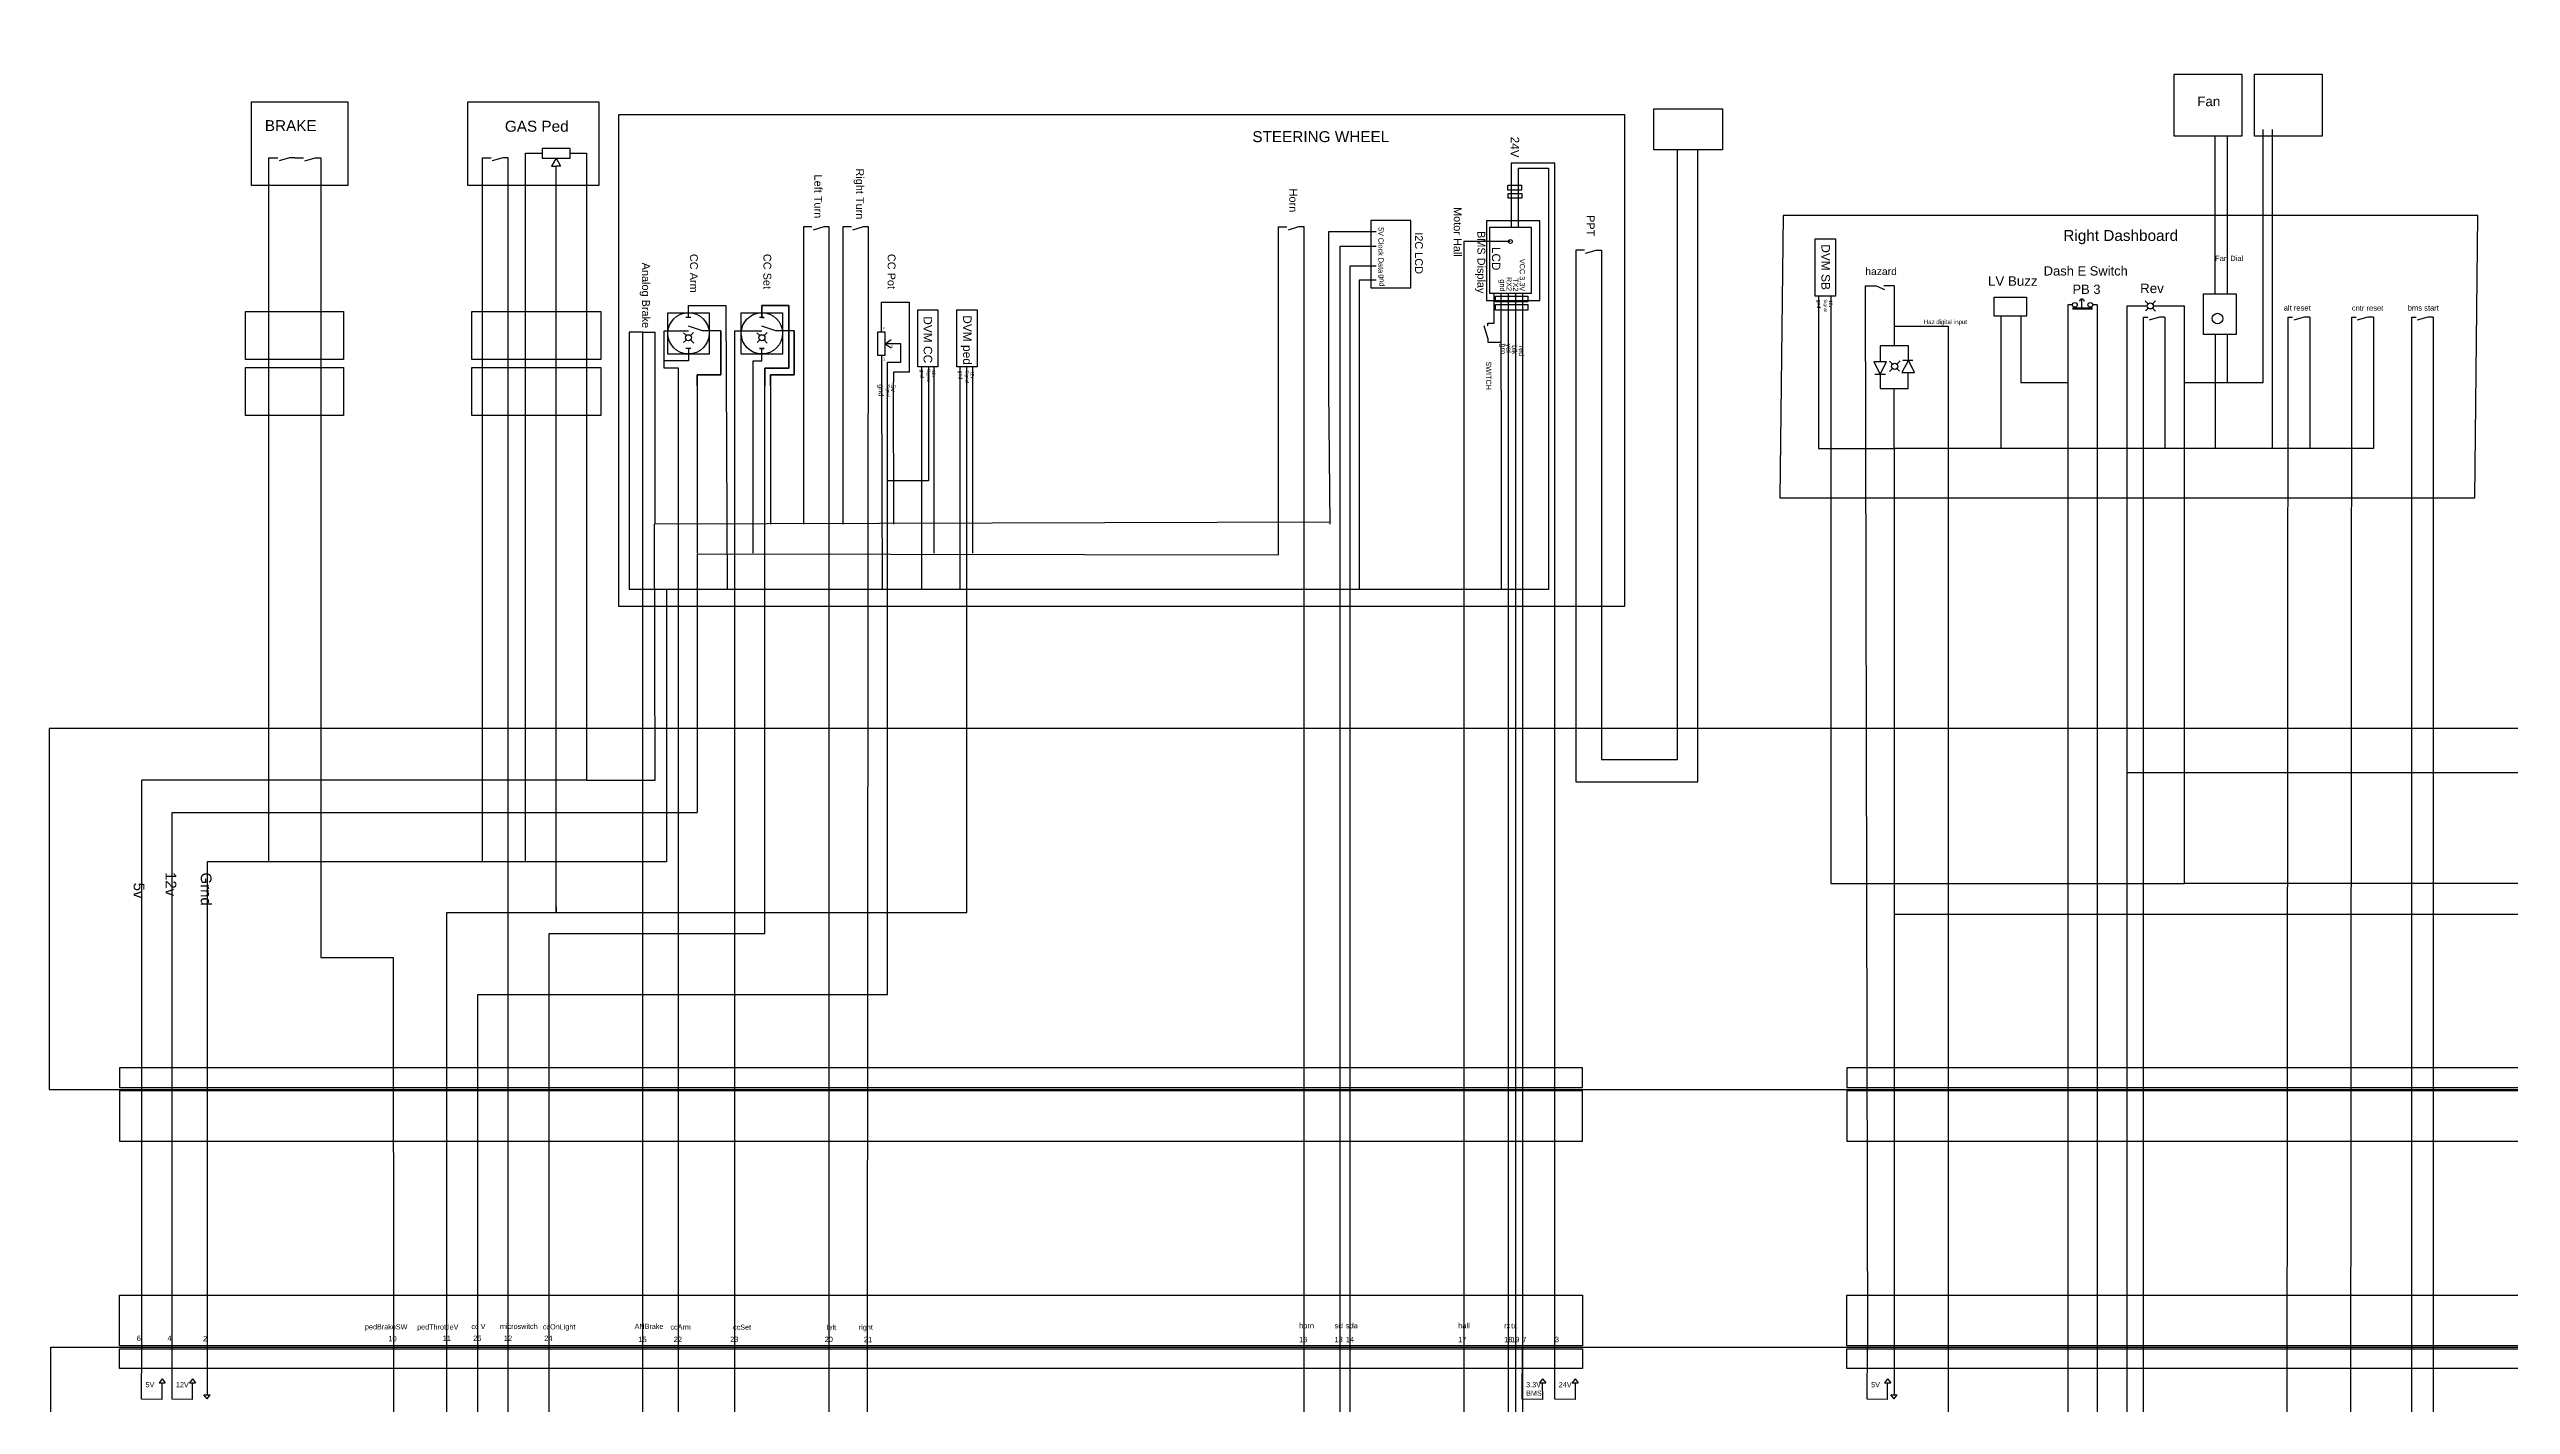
# Model space of a CAD drawing. Header units: inches. Extents: x -6006 to 28106, y 59 to 4778.
# Drawn here: x -5513 to -3545, y 3203 to 4287 of the extents above; entities that cross this region are included whole.
import ezdxf

# ---------------------------------------------------------------- set-up
doc = ezdxf.new("R2010")
doc.units = ezdxf.units.IN
doc.header["$MEASUREMENT"] = 0
doc.styles.get("Standard").update_dxf_attribs({"font": 'arial.ttf'})

msp = doc.modelspace()

# ---------------------------------------------------------------- linework, layer by layer
at = {"color": 3}
for p, q in [((-3781.2, 4091.2), (-3781.2, 4217.3)), ((-3735.4, 3967.6), (-3735.4, 4222.7)), ((-4452, 4102.3), (-4465.6, 4102.3)), ((-4465.6, 4102.3), (-4465.6, 4014.3)), ((-4971.7, 4082), (-4970.7, 3855)), ((-4351.9, 4014.3), (-4351.9, 4091.9)), ((-4098.5, 4089.5), (-4098.5, 3967.6)), ((-3952.6, 4073.3), (-3952.6, 3967.6)), ((-5049.1, 4060.6), (-5049.1, 3854.9)), ((-4362.7, 4055.9), (-4362.7, 4052.7)), ((-3825.9, 4072.7), (-3834.2, 4070.2)), ((-3821.5, 4072.7), (-3825.9, 4072.7)), ((-3821.5, 4072.7), (-3821.5, 3967.6)), ((-3705.7, 4072.7), (-3705.7, 3967.6)), ((-3654.9, 4072.7), (-3654.9, 3967.6)), ((-4362.7, 4052.7), (-4351.9, 4052.7)), ((-3781.2, 4046.2), (-3781.2, 3967.6)), ((-4847.4, 4020.8), (-4846.9, 3854.9)), ((-4815.3, 4032.8), (-4815.3, 3854.9)), ((-4784.5, 3854.9), (-4784.5, 4032.8)), ((-4465.6, 4014.3), (-4465.6, 3854.9)), ((-4351.9, 4014.3), (-4351.9, 3854.9)), ((-4314.1, 4014.3), (-4314.1, 3854.9)), ((-4038, 3967.6), (-4038, 4015.6)), ((-4098.5, 3967.6), (-4038, 3967.6)), ((-4314.1, 3854.9), (-5049.1, 3854.9)), ((-5019.2, 3854.9), (-5019.2, 3637.3)), ((-5019.2, 3637.3), (-5386.4, 3637.3)), ((-5386.4, 3637.3), (-5386.4, 3249.4)), ((-5386.4, 3249.4), (-5386.4, 3211.2)), ((-4038, 3249.4), (-4038, 3211.2))]:
    msp.add_line(p, q, dxfattribs=at)
at = {"color": 1}
for p, q in [((-3771.5, 4091.2), (-3771.5, 4217.3)), ((-4530.2, 4144.7), (-4530.2, 3882.6)), ((-4530.2, 4144.7), (-4523.3, 4144.7)), ((-4452, 4140.9), (-4490, 4140.9)), ((-4490, 4140.9), (-4490, 4014.3)), ((-4061, 4097.7), (-4061, 4097.7)), ((-4061, 4097.7), (-4059.3, 3249.4)), ((-4088.6, 4089.5), (-4088.6, 3619.9)), ((-3887.8, 4080.4), (-3887.8, 4087.1)), ((-3875.6, 4082.4), (-3879.2, 4082.4)), ((-5028.2, 3907.1), (-5028.2, 4060.6)), ((-4990.5, 4061.6), (-5001.6, 4065.3)), ((-4975.7, 4061.6), (-4990.5, 4061.6)), ((-4975.7, 4026.6), (-4975.7, 4061.6)), ((-4931.7, 4061.6), (-4942.9, 4065.3)), ((-4917, 4061.6), (-4931.7, 4061.6)), ((-4917, 4026.6), (-4917, 4061.6)), ((-4994.7, 4017.8), (-4994.7, 4026.6)), ((-4994.7, 4026.6), (-4975.7, 4026.6)), ((-4994.7, 4017.8), (-4994.7, 3884.1)), ((-4936, 4017.8), (-4936, 4026.6)), ((-4936, 4026.6), (-4917, 4026.6)), ((-4936, 4017.8), (-4936, 3907.1)), ((-4489.1, 3908.8), (-5028.8, 3907.1)), ((-5028.2, 3702.6), (-5028.8, 3907.1)), ((-4994.7, 3883.4), (-4994.7, 3676.7)), ((-5083.1, 3702.4), (-5028.3, 3702.6)), ((-5414.3, 3676.6), (-4994.7, 3676.6)), ((-4088.6, 3619.9), (-3805.8, 3619.9)), ((-5438.7, 3207.8), (-5438.6, 3249.4)), ((-5414.4, 3207.8), (-5414.3, 3249.4)), ((-4335.3, 3207.8), (-4335.1, 3249.4)), ((-4059.5, 3207.8), (-4059.3, 3249.4)), ((-5422.3, 3207.6), (-5438.7, 3207.8)), ((-5422.3, 3207.6), (-5422.4, 3220.8)), ((-5398, 3207.6), (-5414.4, 3207.8)), ((-5398, 3207.6), (-5398.1, 3220.8)), ((-4318.8, 3207.6), (-4335.3, 3207.8)), ((-4318.8, 3207.6), (-4318.9, 3220.8)), ((-4043.1, 3207.6), (-4059.5, 3207.8)), ((-4043.1, 3207.6), (-4043.1, 3220.8))]:
    msp.add_line(p, q, dxfattribs=at)
at = {"color": 7}
for p, q in [((-5320.6, 4200.1), (-5328.9, 4197.6)), ((-5316.2, 4200.1), (-5320.6, 4200.1)), ((-5316.2, 4200.1), (-5309.2, 4200.1)), ((-3722.9, 4072.7), (-3719.4, 4072.7)), ((-3710.1, 4072.7), (-3718.4, 4070.2)), ((-3705.7, 4072.7), (-3710.1, 4072.7)), ((-3672.1, 4072.7), (-3668.7, 4072.7)), ((-3659.3, 4072.7), (-3667.7, 4070.2)), ((-3654.9, 4072.7), (-3659.3, 4072.7)), ((-3624.2, 4072.7), (-3620.8, 4072.7)), ((-3611.4, 4072.7), (-3619.8, 4070.2)), ((-3607, 4072.7), (-3611.4, 4072.7)), ((-4941, 4047.6), (-4944.8, 4047.6)), ((-4944.8, 4047.6), (-4942.9, 4047.6)), ((-4942.9, 4047.6), (-4941, 4047.6))]:
    msp.add_line(p, q, dxfattribs=at)
for p, q in [((-5107.4, 4199.7), (-5111.1, 4193.3)), ((-5111.1, 4193.3), (-5107.4, 4193.4)), ((-5107.4, 4199.7), (-5103.8, 4193.3)), ((-5103.8, 4193.3), (-5107.4, 4193.4)), ((-4037.8, 4097.6), (-4046.1, 4097.6)), ((-4037.8, 4097.6), (-4037.8, 4065.4)), ((-3830.8, 4081.6), (-3805.8, 4081.6)), ((-4037.8, 4065.4), (-4037.8, 4049.6)), ((-3724.8, 2119.6), (-3722.9, 4072.7)), ((-3674, 2179.3), (-3672.1, 4072.7)), ((-4031.1, 4038.2), (-4022.9, 4038.2)), ((-4809.8, 4032.7), (-4809.8, 3941.8)), ((-4809.8, 3941.8), (-4842.6, 3941.8)), ((-5107.4, 3601.4), (-5107.4, 3596.7))]:
    msp.add_line(p, q)
at = {"ltscale": 5}
for p, q in [((-4338.4, 4191.8), (-4338.4, 4144.4)), ((-5001.6, 4072.3), (-5001.6, 4082)), ((-5001.6, 4082), (-4971.7, 4082)), ((-4942.9, 4072.3), (-4942.9, 4082)), ((-4942.9, 4082), (-4921.3, 4082)), ((-4921.3, 4082), (-4921.3, 4031.9)), ((-4847.4, 4060.7), (-4847.4, 4084.7)), ((-4847.4, 4084.7), (-4825.2, 4084.7)), ((-4999.7, 4072.3), (-5003.6, 4072.3)), ((-4975.7, 4061.6), (-4990.5, 4061.6)), ((-4975.7, 4061.6), (-4975.7, 4026.6)), ((-4941, 4072.3), (-4944.8, 4072.3)), ((-4844.3, 4051.4), (-4839.7, 4054.9)), ((-5001.6, 4037.8), (-5021, 4037.8)), ((-4999.7, 4047.6), (-5003.6, 4047.6)), ((-5001.6, 4047.6), (-5001.6, 4037.8)), ((-4941, 4047.6), (-4944.8, 4047.6)), ((-4844.3, 4051.4), (-4839.7, 4048)), ((-4921.3, 4031.9), (-4940.7, 4031.9)), ((-4940.7, 4031.9), (-4940.7, 4017.8)), ((-4936, 4026.6), (-4936, 4017.8))]:
    msp.add_line(p, q, dxfattribs=at)
at = {"color": 3, "ltscale": 5}
for p, q in [((-4338.4, 4191.8), (-4338.4, 4148)), ((-4338.4, 4191.8), (-4314.1, 4191.8)), ((-4314.1, 4191.8), (-4314.1, 4014.3)), ((-4362.7, 4055.9), (-4365.5, 4065.6)), ((-3781.2, 4058.7), (-3781.2, 4046.2)), ((-5386.4, 3207.9), (-5388.9, 3211.2)), ((-5388.9, 3211.2), (-5384, 3211.2)), ((-5386.4, 3207.9), (-5384, 3211.2)), ((-4038, 3207.9), (-4040.5, 3211.2)), ((-4040.5, 3211.2), (-4035.5, 3211.2)), ((-4038, 3207.9), (-4035.5, 3211.2))]:
    msp.add_line(p, q, dxfattribs=at)
at = {"color": 7, "ltscale": 5}
for p, q in [((-4825.2, 4084.7), (-4825.2, 4028.7)), ((-4847.4, 4042.2), (-4847.4, 4020.8)), ((-4837.7, 4028.7), (-4837.7, 4020.8)), ((-4831.9, 4028.7), (-4837.7, 4028.7)), ((-4825.2, 4028.7), (-4831.9, 4028.7))]:
    msp.add_line(p, q, dxfattribs=at)
at = {"color": 6}
for p, q in [((-4357.6, 4067.9), (-4357.6, 4091.9)), ((-4362.7, 4065.6), (-4362.7, 4067.9)), ((-4362.7, 4067.9), (-4357.6, 4067.9))]:
    msp.add_line(p, q, dxfattribs=at)
at = {"color": 1, "ltscale": 5}
for p, q in [((-3834.9, 4083.3), (-3837.2, 4085.6)), ((-3834.9, 4079.9), (-3837.1, 4077.7)), ((-3829.1, 4085.7), (-3831.5, 4083.3)), ((-3831.5, 4079.9), (-3828.9, 4077.3)), ((-5003.3, 4057.9), (-5005.6, 4060.2)), ((-5003.3, 4054.5), (-5005.5, 4052.3)), ((-4997.5, 4060.3), (-4999.9, 4057.9)), ((-4999.9, 4054.5), (-4997.3, 4051.9)), ((-4944.6, 4057.9), (-4946.9, 4060.2)), ((-4944.6, 4054.5), (-4946.7, 4052.3)), ((-4938.7, 4060.3), (-4941.2, 4057.9)), ((-4941.2, 4054.5), (-4938.6, 4051.9)), ((-4917, 4061.6), (-4931.7, 4061.6)), ((-4917, 4061.6), (-4917, 4026.6)), ((-4041.7, 4037.5), (-4039.2, 4035)), ((-4035.8, 4035), (-4033.1, 4037.7)), ((-4975.7, 4026.6), (-4994.7, 4026.6)), ((-4994.7, 4026.6), (-4994.7, 4017.8)), ((-4917, 4026.6), (-4936, 4026.6)), ((-4039.2, 4031.6), (-4041.5, 4029.2)), ((-4035.8, 4031.6), (-4033.6, 4029.4)), ((-5422.3, 3224.1), (-5424.8, 3220.8)), ((-5424.8, 3220.8), (-5419.9, 3220.8)), ((-5422.3, 3224.1), (-5419.9, 3220.8)), ((-5398, 3224.1), (-5400.5, 3220.8)), ((-5400.5, 3220.8), (-5395.6, 3220.8)), ((-5398, 3224.1), (-5395.6, 3220.8)), ((-4318.9, 3224.1), (-4321.4, 3220.8)), ((-4321.4, 3220.8), (-4316.4, 3220.8)), ((-4318.9, 3224.1), (-4316.4, 3220.8)), ((-4292.8, 3224.1), (-4295.3, 3220.8)), ((-4295.3, 3220.8), (-4290.4, 3220.8)), ((-4292.8, 3224.1), (-4290.4, 3220.8)), ((-4043.1, 3224.1), (-4045.6, 3220.8)), ((-4045.6, 3220.8), (-4040.7, 3220.8)), ((-4043.1, 3224.1), (-4040.7, 3220.8))]:
    msp.add_line(p, q, dxfattribs=at)
at = {"color": 7, "true_color": 0xffffff}
for q in [(-5049.1, 4060.6), (-5028.2, 4060.6)]:
    msp.add_line((-5038.1, 4060.6), q, dxfattribs=at)
at = {"color": 240, "true_color": 0xed1f24}
for p, q in [((-4837.4, 3907.1), (-4837.7, 4020.8)), ((-4805.5, 4032.8), (-4805.6, 3884.1)), ((-4774.3, 3884.1), (-4774.3, 4032.8)), ((-4994.7, 3883.4), (-4530.2, 3882.6)), ((-5438.6, 3249.4), (-5438.6, 3702.4)), ((-5414.3, 3249.4), (-5414.3, 3676.6))]:
    msp.add_line(p, q, dxfattribs=at)
at = {"color": 242, "true_color": 0xcd2027}
msp.add_line((-4490, 4014.3), (-4489.1, 3907.1), dxfattribs=at)
for points in [[(-3851.6, 3708.6), (-3093.1, 3708.6), (-3093.1, 4241), (-3403.1, 4241), (-3403.1, 4286.8), (-3415.3, 4286.8)], [(-5351.7, 2234.3), (-5351.7, 2176.1), (-5146.1, 2176.1), (-5145.6, 3249.4), (-5145.6, 3496.6), (-5145.6, 3496.6), (-5145.6, 3578.1), (-5145.6, 4200.1), (-5150, 4200.1), (-5158.4, 4197.6)], [(-5308.2, 4197.6), (-5299.9, 4200.1), (-5295.5, 4200.1), (-5295.5, 3659.9), (-5295.5, 3560.9), (-5237.7, 3560.9), (-5237.3, 3249.4), (-5237.3, 2996.1), (-5237.9, 2996.1), (-5237.9, 2316.5), (-5344.9, 2316.5), (-5344.9, 2370.3)], [(-5195.3, 2269.7), (-5194.8, 3249.4), (-5194.8, 3596.7), (-5107.4, 3596.7), (-5107.4, 3659.9), (-5107.4, 4193.4)], [(-4285.5, 4126.3), (-4292.4, 4126.3), (-4292.4, 3701.2), (-4194.8, 3701.2), (-4194.8, 4206.5)], [(-4284.5, 4123.8), (-4276.2, 4126.3), (-4271.8, 4126.3), (-4271.8, 3719), (-4211.2, 3719), (-4211.2, 4206.5)], [(-4509.6, 1891.9), (-4509.6, 4003.5), (-4509.6, 4144.7), (-4514, 4144.7), (-4522.3, 4142.1)], [(-4344.9, 4133.1), (-4381.8, 4133.1), (-4381.8, 2325.2)], [(-4452, 4129.1), (-4480.9, 4129.1), (-4480.9, 4014.4), (-4480.9, 2423.2), (-3177.2, 2422.7), (-3177.9, 2116.7)], [(-4452, 4113.5), (-4472.9, 4113.5), (-4472.9, 4014.4), (-4472.9, 2439.2), (-3144.8, 2437.8), (-3145.5, 2115.6)], [(-5410.6, 2463.1), (-5376.3, 2463.1), (-5376.3, 2640.1), (-3851.6, 2640.1), (-3851.6, 4081.6), (-3835.6, 4081.6)], [(-5314, 2214.4), (-5113.5, 2214.4), (-5113, 3249.4), (-5113, 3580), (-4940.7, 3580), (-4940.7, 4017.8), (-4940.7, 4031.9), (-4921.3, 4031.9), (-4921.3, 4082), (-4942.9, 4082), (-4942.9, 4072.3), (-4941, 4072.3), (-4944.8, 4072.3)], [(-3875.6, 4082.4), (-3875.6, 2091.1), (-5075.9, 2091.1), (-5075.9, 1891.9)], [(-5410.6, 2454.6), (-5368.3, 2454.6), (-5368.3, 2628.5), (-3838.7, 2628.5), (-3838.7, 4072.7), (-3835.2, 4072.7)], [(-5038.1, 2965.9), (-5038.1, 3249.4), (-5038.1, 4060.6)], [(-4964.6, 2965.9), (-4964.6, 3249.4), (-4964.6, 3633.4), (-4964.6, 4061.6), (-4942.9, 4061.6)], [(-4037.8, 4065.4), (-3994.7, 4065.4), (-3994.7, 2984.2), (-4828.5, 2984.2), (-4828.5, 2965.9)], [(-2281.5, 2554.4), (-3624.2, 2554.7), (-3624.2, 4072.7)], [(-5203.1, 2234.3), (-5203.1, 2230.4), (-5170.7, 2230.4), (-5170.1, 3249.4), (-5170.1, 3531.1), (-4842.6, 3531.1), (-4842.6, 3632.6), (-4842.6, 4020.8), (-4842.6, 4036.7), (-4831.9, 4036.7), (-4831.9, 4051.4), (-4844.3, 4051.4)], [(-4037.8, 4049.6), (-4049.1, 4049.6), (-4049.1, 4036.8), (-4054.1, 4036.8), (-4049.2, 4027), (-4043.9, 4036.8), (-4049.1, 4036.8)], [(-4038, 4015.6), (-4026.7, 4015.6), (-4026.7, 4028.4), (-4021.7, 4028.4), (-4026.5, 4038.2), (-4031.9, 4028.4), (-4026.7, 4028.4)], [(-4026.5, 4038.2), (-4026.5, 4049.6), (-4037.8, 4049.6)], [(-5107.4, 3596.7), (-4779, 3596.7), (-4779, 4032.8)], [(-4053.3, 4027), (-4044.7, 4027)], [(-4049, 4027), (-4049, 4015.6), (-4038, 4015.6)]]:
    msp.add_lwpolyline(points)
at = {"color": 5}
for points in [[(-3814, 4266.9), (-3759.9, 4266.9), (-3759.9, 4217.3), (-3814, 4217.3)], [(-3749.8, 4266.9), (-3695.8, 4266.9), (-3695.8, 4217.3), (-3749.8, 4217.3)], [(-5351, 4244.8), (-5273.9, 4244.8), (-5273.9, 4177.9), (-5351, 4177.9)], [(-5178, 4244.8), (-5073.3, 4244.8), (-5073.3, 4177.9), (-5178, 4177.9)], [(-4253.4, 3841.4), (-5057.3, 3841.4), (-5057.3, 4234.6), (-4253.4, 4234.6)], [(-4129.3, 3928.1), (-3573.9, 3928.1), (-3571.3, 4153.8), (-4126.7, 4153.8)], [(-5512.6, 3455.3), (-2606.9, 3455.3), (-2606.9, 3743.8), (-5512.6, 3743.8)], [(-5511.3, 3249.4), (-2373.1, 3249.4), (-2373.1, 1755.4), (-5511.3, 1755.4)]]:
    msp.add_lwpolyline(points, close=True, dxfattribs=at)
at = {"color": 6}
for points in [[(-4229.9, 4206.5), (-4229.9, 4239.2), (-4175.1, 4239.2), (-4175.1, 4206.5)], [(-5355.8, 4077.2), (-5277.3, 4077.2), (-5277.3, 4038.8), (-5355.8, 4038.8)], [(-5174.8, 4077.2), (-5071.7, 4077.2), (-5071.7, 4038.8), (-5174.8, 4038.8)], [(-5355.8, 4032.4), (-5277.3, 4032.4), (-5277.3, 3994), (-5355.8, 3994)], [(-5174.8, 4032.4), (-5071.7, 4032.4), (-5071.7, 3994), (-5174.8, 3994)], [(-5456.3, 3456.9), (-4287.1, 3456.9), (-4287.1, 3472.6), (-5456.3, 3472.6)], [(-4075.7, 3456.9), (-2704.8, 3456.9), (-2704.8, 3472.6), (-4075.7, 3472.6)], [(-5456.3, 3413.9), (-4287.1, 3413.9), (-4287.1, 3454.2), (-5456.3, 3454.2)], [(-4075.7, 3413.9), (-2704.8, 3413.9), (-2704.8, 3454.2), (-4075.7, 3454.2)], [(-5456.3, 3290.8), (-4287.1, 3290.8), (-4287.1, 3250.5), (-5456.3, 3250.5)], [(-4075.7, 3290.8), (-2704.8, 3290.8), (-2704.8, 3250.5), (-4075.7, 3250.5)], [(-5456.3, 3247.9), (-4287.1, 3247.9), (-4287.1, 3232.2), (-5456.3, 3232.2)], [(-4075.7, 3247.9), (-2704.8, 3247.9), (-2704.8, 3232.2), (-4075.7, 3232.2)]]:
    msp.add_lwpolyline(points, close=True, dxfattribs=at)
at = {"color": 1}
for points in [[(-3771.5, 4020.5), (-3743, 4020.5), (-3743, 4222.7)], [(-5096.3, 4203.6), (-5083.1, 4203.6), (-5083.1, 3702.4), (-5438.6, 3702.4)], [(-4902.9, 4144.7), (-4909.8, 4144.7), (-4909.8, 4003.5), (-4909.8, 3907.1)], [(-4871.4, 4144.7), (-4878.3, 4144.7), (-4878.3, 4004.2), (-4878.3, 3907.1)], [(-4061, 4097.7), (-4052.2, 4097.7), (-4045.6, 4094.7)], [(-3895.4, 4082.4), (-3899.2, 4082.4), (-3899.2, 2123.3), (-5116.6, 2123.3), (-5116.6, 1891.9)], [(-4985.1, 4076.2), (-4985.1, 4043.1), (-5018.2, 4043.1), (-5018.2, 4076.2), (-4985.1, 4076.2)], [(-4926.4, 4076.2), (-4926.4, 4043.1), (-4959.4, 4043.1), (-4959.4, 4076.2), (-4926.4, 4076.2)], [(-3936.7, 4073.3), (-3936.7, 4020.5), (-3899.2, 4020.5)], [(-3837.2, 4085.6), (-3834.9, 4083.3)], [(-3837.1, 4077.7), (-3834.9, 4079.9)], [(-3829.1, 4085.7), (-3831.5, 4083.3)], [(-3828.9, 4077.3), (-3831.5, 4079.9)], [(-3074.9, 3619.9), (-3805.8, 3619.9), (-3805.8, 4081.6)], [(-5005.6, 4060.2), (-5003.3, 4057.9)], [(-5005.5, 4052.3), (-5003.3, 4054.5)], [(-4997.5, 4060.3), (-4999.9, 4057.9)], [(-4997.3, 4051.9), (-4999.9, 4054.5)], [(-4946.9, 4060.2), (-4944.6, 4057.9)], [(-4946.7, 4052.3), (-4944.6, 4054.5)], [(-4938.7, 4060.3), (-4941.2, 4057.9)], [(-4938.6, 4051.9), (-4941.2, 4054.5)], [(-3805.8, 4020.5), (-3771.5, 4020.5), (-3771.5, 4058.7)], [(-4949.9, 3884.1), (-4949.9, 4037.7), (-4942.9, 4037.8), (-4942.9, 4047.6)]]:
    msp.add_lwpolyline(points, dxfattribs=at)
at = {"color": 3}
for points in [[(-5336.9, 3637.3), (-5336.9, 4200.1), (-5329.9, 4200.1)], [(-5166.3, 3637.3), (-5166.3, 4200.1), (-5159.4, 4200.1)], [(-5131.8, 3637.3), (-5131.8, 4203.6), (-5118.6, 4203.6)], [(-3654.9, 3967.6), (-4038, 3967.6), (-4038, 3249.4)], [(-4038, 3595.3), (-2680.1, 3595.3), (-2680.1, 3918.5), (-3008.8, 3918.5)]]:
    msp.add_lwpolyline(points, dxfattribs=at)
for points in [[(-5118.6, 4199.7), (-5096.3, 4199.7), (-5096.3, 4207.5), (-5118.6, 4207.5)], [(-3958, 4088.5), (-3932.2, 4088.5), (-3932.2, 4073.3), (-3958, 4073.3)], [(-3790.6, 4091.2), (-3764.5, 4091.2), (-3764.5, 4058.7), (-3790.6, 4058.7)], [(-4850.5, 4042.2), (-4844.3, 4042.2), (-4844.3, 4060.7), (-4850.5, 4060.7)]]:
    msp.add_lwpolyline(points, close=True)
at = {"color": 1, "ltscale": 5}
for points in [[(-4292.8, 3220.8), (-4292.8, 3207.6), (-4309.2, 3207.8), (-4309.1, 3249.4), (-4309.1, 4014.3), (-4309.1, 4195.6), (-4344, 4195.6), (-4344, 4191.8), (-4344, 4144.4)], [(-4335.1, 4091.9), (-4335.1, 4014.3), (-4335.1, 2546.6), (-2281.5, 2546)]]:
    msp.add_lwpolyline(points, dxfattribs=at)
at = {"ltscale": 5}
for points in [[(-4346.6, 4174.1), (-4346.6, 4178), (-4335.7, 4178), (-4335.7, 4174.1)], [(-4346.5, 4167.7), (-4346.5, 4171.6), (-4335.5, 4171.6), (-4335.5, 4167.7)], [(-4321, 4085.9), (-4321, 4149.7), (-4363.7, 4149.7), (-4363.7, 4085.9)], [(-4356.6, 4084.9), (-4356.6, 4089.4), (-4330.7, 4089.4), (-4330.7, 4084.9)], [(-4356.6, 4078.3), (-4356.6, 4082.8), (-4330.7, 4082.8), (-4330.7, 4078.3)]]:
    msp.add_lwpolyline(points, close=True, dxfattribs=at)
at = {"color": 7}
for points in [[(-4889.1, 2965.9), (-4889.1, 3249.4), (-4889.1, 3984.2), (-4889.1, 4003.9), (-4889.1, 4144.7), (-4893.5, 4144.7), (-4901.9, 4142.1)], [(-4858.5, 2965.9), (-4858.5, 3249.4), (-4857.6, 4144.7), (-4862, 4144.7), (-4870.4, 4142.1)]]:
    msp.add_lwpolyline(points, dxfattribs=at)
msp.add_lwpolyline([(-4456.1, 4149.8), (-4456.1, 4096.1), (-4424.2, 4096.1), (-4424.2, 4149.8)], close=True, dxfattribs=at)
at = {"color": 4, "ltscale": 5}
msp.add_lwpolyline([(-4327.8, 4091.9), (-4327.8, 4144.4), (-4361.4, 4144.4), (-4361.4, 4091.9)], close=True, dxfattribs=at)
at = {"color": 3, "ltscale": 5}
for points in [[(-4084.8, 4135.2), (-4084.8, 4089.5), (-4101.1, 4089.5), (-4101.1, 4135.2)], [(-4802.2, 4078.5), (-4802.2, 4032.8), (-4818.4, 4032.8), (-4818.4, 4078.5)], [(-4770.9, 4078.5), (-4770.9, 4032.8), (-4787.1, 4032.8), (-4787.1, 4078.5)]]:
    msp.add_lwpolyline(points, close=True, dxfattribs=at)
at = {"color": 1, "ltscale": 5}
for points in [[(-4985.1, 4043.1), (-5018.2, 4043.1), (-5018.2, 4076.2), (-4985.1, 4076.2)], [(-4926.4, 4043.1), (-4959.4, 4043.1), (-4959.4, 4076.2), (-4926.4, 4076.2)]]:
    msp.add_lwpolyline(points, close=True, dxfattribs=at)
at = {"ltscale": 5}
for points in [[(-4346.3, 4091.9), (-4346.3, 4014.3), (-4346.3, 2529.9), (-2281.6, 2529.3)], [(-4340.7, 4091.9), (-4340.7, 4014.3), (-4340.7, 2538.3), (-2281.5, 2537.7)], [(-5009.5, 3052.8), (-5009.5, 3249.4), (-5009.5, 3632.1), (-5009.5, 4017.8), (-5009.5, 4031.9), (-5021, 4031.9), (-5021, 4061.6), (-5001.6, 4061.6)], [(-3607, 4072.7), (-3607, 2563), (-2281.4, 2562.7)]]:
    msp.add_lwpolyline(points, dxfattribs=at)
at = {"color": 1, "const_width": 1.91}
msp.add_lwpolyline([(-3879.2, 4079.5), (-3895.4, 4079.5)], dxfattribs=at)
at = {"ltscale": 5}
for centre, radius in [((-4344.7, 4133.1), 1.58), ((-5001.6, 4059.7), 16.5), ((-4942.9, 4059.7), 16.5)]:
    msp.add_circle(centre, radius, dxfattribs=at)
at = {"color": 1}
for centre, radius in [((-3893.5, 4082.4), 1.91), ((-3881.1, 4082.4), 1.91), ((-3833.2, 4081.6), 2.4), ((-5001.6, 4056.2), 2.4), ((-4942.9, 4056.2), 2.4)]:
    msp.add_circle(centre, radius, dxfattribs=at)
at = {"color": 1, "ltscale": 5}
for centre, radius in [((-3833.2, 4081.6), 2.4), ((-5001.6, 4056.2), 2.4), ((-4942.9, 4056.2), 2.4), ((-4037.5, 4033.3), 2.43)]:
    msp.add_circle(centre, radius, dxfattribs=at)
msp.add_circle((-3779.5, 4071.5), 4.24)
at = {"color": 1}
msp.add_arc((-3887.8, 4085.2), 1.91, 0, 180, dxfattribs=at)

# ---------------------------------------------------------------- texts
at = {"ltscale": 5}
for s, height, p in [('24V', 6.73, (-4344.4, 4216.9)), ('Clock', 4.16, (-4450.2, 4136.2)), ('5V', 4.16, (-4450.1, 4144.6)), ('Data', 4.16, (-4450.1, 4120.1)), ('LCD', 6.73, (-4359.4, 4128.8)), ('VCC 3.3V', 4.16, (-4337.2, 4119.2)), ('gnd', 4.16, (-4449.3, 4106.9)), ('gnd', 4.16, (-4353, 4102.8)), ('RX2', 4.16, (-4347.7, 4104.8)), ('TX2', 4.16, (-4342.5, 4103.8)), ('gnd', 2.95, (-4099.5, 4086.6)), ('Signal', 2.66, (-4094.1, 4086.9)), ('12v', 2.66, (-4089.9, 4086.1)), ('SWITCH', 4.16, (-4364.1, 4037.3)), ('grn', 4.16, (-4352.5, 4051.5)), ('yel', 4.16, (-4347.9, 4051.5)), ('blk', 4.16, (-4343.5, 4050.2)), ('red', 4.16, (-4337.9, 4049.8)), ('gnd', 4.16, (-4849.6, 4019)), ('Signal', 2.66, (-4843.3, 4019.1)), ('5v', 3.89, (-4839.8, 4018.6)), ('gnd', 2.95, (-4816.4, 4030.9)), ('Signal', 2.66, (-4811, 4031.2)), ('12v', 2.66, (-4807, 4030.5)), ('gnd', 2.95, (-4785.6, 4029.9)), ('Signal', 2.66, (-4780.1, 4030.2)), ('12v', 2.66, (-4776, 4029.4)), ('12v', 8.56, (-5419.6, 3629.1)), ('Grnd', 8.56, (-5391.4, 3628.7)), ('5v', 8.56, (-5445.1, 3620.6))]:
    msp.add_text(s, height=height, rotation=270, dxfattribs=at).set_placement(p)
for s, height, p in [('Right Turn', 6.24, (-4867.7, 4191.5)), ('Left Turn', 6.24, (-4901, 4186.6)), ('Horn', 6.24, (-4521.3, 4175.4)), ('Motor Hall', 6.24, (-4389.9, 4160.6)), ('PPT', 6.24, (-4283.6, 4154.2)), ('I2C LCD', 6.24, (-4420.9, 4140.5)), ('BMS Display', 6.242, (-4371, 4141.5)), ('Analog Brake', 6.242, (-5038.7, 4116.2)), ('CC Arm', 6.24, (-5000.4, 4123.2)), ('CC Set', 6.24, (-4941.7, 4123.2)), ('CC Pot', 6.24, (-4842.4, 4123.2))]:
    msp.add_text(s, height=height, rotation=270).set_placement(p)
at = {"color": 3}
for s, p in [('DVM SB', (-4096, 4130.9)), ('DVM ped', (-4782.1, 4074.2)), ('DVM CC', (-4813.7, 4073.4))]:
    msp.add_text(s, height=6.83, rotation=270, dxfattribs=at).set_placement(p)
for s, height, p in [('hazard', 5.91, (-4061, 4106.3)), ('Dash E Switch', 7.404, (-3918.4, 4105.9))]:
    msp.add_text(s, height=height, dxfattribs=at).set_placement(p)
at = {"color": 1}
msp.add_text('PB 3', height=7.4, dxfattribs=at).set_placement((-3895.4, 4091.2))
for s, height, p in [('2', 2.15, (-4846.4, 4062.5)), ('Haz digital input', 3.473, (-4014.2, 4067.1)), ('1', 2.15, (-4846.1, 4038.1)), ('3', 2.15, (-4840, 4047.9)), ('pedBrakeSW', 4.13, (-5260.2, 3263.5)), ('pedThrottleV', 4.13, (-5218.5, 3263.4)), ('cc V', 4.13, (-5175.1, 3263.8)), ('microswitch', 4.13, (-5152.3, 3263.9)), ('ccOnLight', 4.13, (-5118, 3263.5)), ('ANBrake', 4.13, (-5044.7, 3263.9)), ('ccArm', 4.13, (-5016, 3263.3)), ('ccSet', 4.13, (-4966, 3263.2)), ('left', 4.13, (-4891.2, 3262.9)), ('right', 4.13, (-4865.4, 3263.2)), ('horn', 4.26, (-4513.5, 3264.4)), ('scl', 4.26, (-4485.2, 3264.4)), ('sda', 4.26, (-4476.2, 3264.4)), ('hall', 4.26, (-4386.4, 3264.4)), ('rx', 4.26, (-4349.7, 3264.4)), ('tx', 4.26, (-4344, 3264.4)), ('6', 4.26, (-5442.6, 3254.3)), ('4', 4.26, (-5418, 3254.3)), ('2', 4.26, (-5389.6, 3254)), ('10', 4.26, (-5241.5, 3254)), ('11', 4.26, (-5198.1, 3254.3)), ('25', 4.26, (-5173.7, 3254.3)), ('12', 4.26, (-5149.2, 3254.3)), ('24', 4.26, (-5116.9, 3254.3)), ('15', 4.26, (-5041.6, 3253.4)), ('22', 4.26, (-5013.4, 3253.4)), ('23', 4.26, (-4968.3, 3253.4)), ('20', 4.26, (-4892.8, 3253.4)), ('21', 4.26, (-4861.4, 3253.3)), ('16', 4.26, (-4513.5, 3253.3)), ('13', 4.26, (-4485.2, 3253.3)), ('14', 4.26, (-4476.2, 3253.3)), ('17', 4.26, (-4386.4, 3253.3)), ('18', 4.26, (-4349.7, 3253.3)), ('19', 4.26, (-4344, 3253.3)), ('7', 4.26, (-4335.1, 3253.3)), ('3', 4.26, (-4309.1, 3253.3))]:
    msp.add_text(s, height=height).set_placement(p)
for s, p in [('5V', (-5435.6, 3217.3)), ('12V', (-5411.3, 3217.3)), ('3.3V', (-4332.1, 3217.3)), ('BMS', (-4332.1, 3210.5)), ('24V', (-4306, 3217.3)), ('5V', (-4056.3, 3217.3))]:
    msp.add_text(s, height=4.13, rotation=359.6073, dxfattribs=at).set_placement(p)
for s, width, gutter_width, insert, char_height, attachment_point in [('Fan', 27.146, 38.1, (-3795.6, 4248.9), 7.62, 1), ('BRAKE', 149.565, 43.8, (-5298.8, 4230.1), 8.75, 3), ('GAS Ped', 149.565, 43.8, (-5097.4, 4229.6), 8.75, 3), ('STEERING WHEEL', 149.565, 43.8, (-4441.5, 4221.3), 8.755, 3), ('Right Dashboard', 149.565, 43.8, (-3810.9, 4142.3), 8.755, 3), ('Fan Dial', 68.185, 21.7, (-3781.4, 4121.8), 4.33, 1), ('LV Buzz', 44.434, 38.1, (-3962.9, 4105.3), 7.62, 1), ('Rev', 27.146, 38.1, (-3841.3, 4099.5), 7.62, 1), ('alt reset', 68.185, 21.7, (-3726.5, 4082.2), 4.33, 1), ('cntr reset', 68.185, 21.7, (-3672.1, 4082.1), 4.33, 1), ('bms start', 68.185, 21.7, (-3627.4, 4082.2), 4.33, 1)]:
    msp.add_mtext_dynamic_manual_height_columns(s, width=width, gutter_width=gutter_width, heights=[0], dxfattribs=dict(insert=insert, char_height=char_height, attachment_point=attachment_point))

doc.saveas('drawing.dxf')
